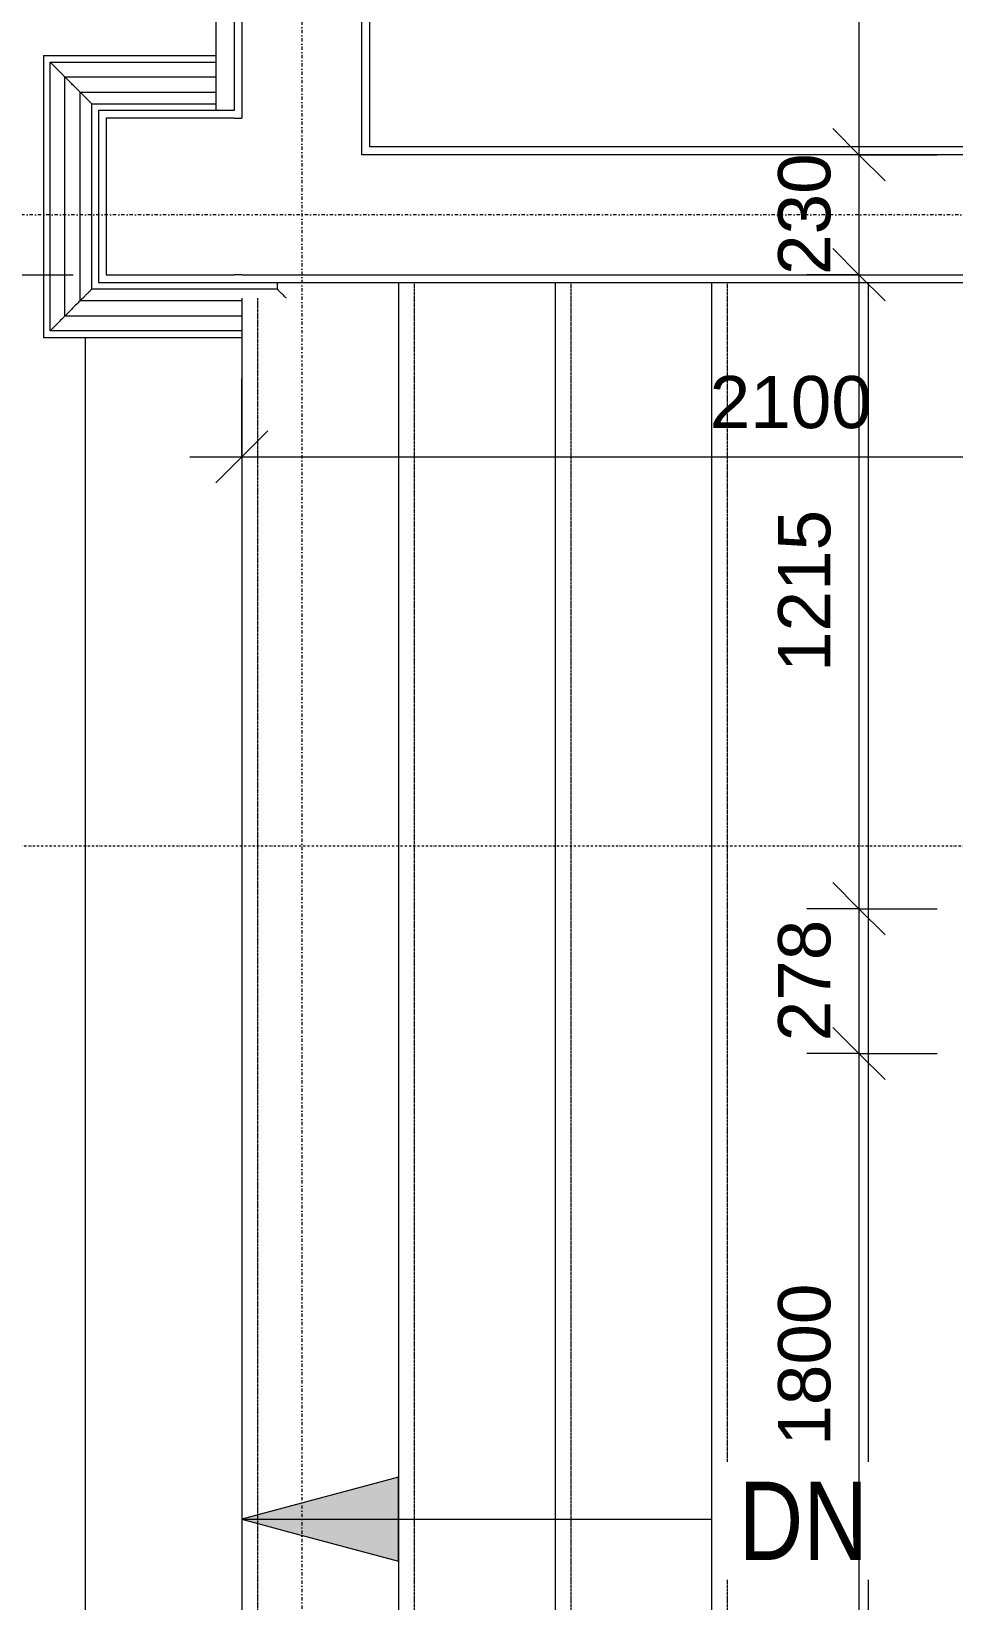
# Model space of a CAD drawing. Header units: millimetres. Extents: x -21051 to 202668, y -15646 to 13691.
# Drawn here: x -12989 to -11222, y -1447 to 1560 of the extents above; entities that cross this region are included whole.
import ezdxf

# ---------------------------------------------------------------- set-up
doc = ezdxf.new("R2010")
doc.units = ezdxf.units.MM
for name, pattern in [('Dash dot', [15.875, 6.35, -4.7625, 0, -4.7625]), ('Overhead', [2.8, 2, -0.8]), ('TD_Level Line', [8, 4, -2, 0, -2])]:
    doc.linetypes.add(name, pattern=pattern)
for name, color, linetype, lineweight in [('A-ANNO-DIMS', 211, 'Continuous', 9), ('A-ANNO-DIMS-100', 211, 'Continuous', 9), ('A-FLOR', 192, 'Continuous', 5), ('A-WALL', 113, 'Continuous', 5), ('G-ANNO-SYMB', 111, 'Continuous', 9), ('I-WALL', 2, 'Continuous', 5), ('S-GRID', 1, 'Continuous', 9), ('S-STRS', 31, 'Continuous', 5), ('S-STRS-ANNO', 31, 'Continuous', 5), ('S-STRS-IDEN', 31, 'Continuous', 5)]:
    doc.layers.add(name, color=color, linetype=linetype, lineweight=lineweight)
doc.layers.get('0').off()
doc.styles.add('Arial Narrow', font='ARIALN.TTF', dxfattribs={"height": 150})
doc.styles.add('Arial_3', font='arial.ttf', dxfattribs={"height": 100})
doc.dimstyles.new('Arial_1_0', dxfattribs={"dimscale": 304.8, "dimtxt": 102.02594, "dimasz": 0.328084, "dimexe": 0.328084, "dimexo": 0.0625, "dimgap": 0.082021, "dimtad": 1, "dimdec": 0, "dimzin": 0, "dimdsep": 46, "dimtxsty": 'Arial_3', "dimblk1": 'OBLIQUE', "dimblk2": 'OBLIQUE', "dimsah": 1, "dimcen": 0.09, "dimdle": 0.328084, "dimazin": 0, "dimtfac": 1, "dimtdec": 4, "dimtix": 1, "dimtmove": 0, "dimatfit": 3, "dimfxl": 0.492126, "dimfxlon": 1, "dimtvp": 1, "dimtolj": 1, "dimtzin": 0, "dimarcsym": 2})
doc.dimstyles.new('Arial_1_0_2', dxfattribs={"dimscale": 304.8, "dimtxt": 102.02594, "dimasz": 0.328084, "dimexe": 0.328084, "dimexo": 0.0625, "dimgap": 0.082021, "dimtad": 1, "dimdec": 0, "dimzin": 0, "dimdsep": 46, "dimtxsty": 'Arial_3', "dimblk1": 'OBLIQUE', "dimblk2": 'OBLIQUE', "dimsah": 1, "dimcen": 0.09, "dimdle": 0.328084, "dimazin": 0, "dimtfac": 1, "dimtdec": 4, "dimtix": 1, "dimtmove": 2, "dimatfit": 3, "dimfxl": 0.492126, "dimfxlon": 1, "dimtvp": 1, "dimtolj": 1, "dimtzin": 0, "dimarcsym": 2})

# ---------------------------------------------------------------- blocks, each defined once
blk = doc.blocks.new('skirting - skirting-1169592-00_Ground floor')
at = {"layer": 'A-WALL'}
blk.add_line((2464.1, 12723.8), (992.5, 12675.4), dxfattribs=at)
blk = doc.blocks.new('DIMBLOCK17-00_Ground floor')
at = {"layer": 'A-ANNO-DIMS-100', "transparency": 16777216}
for p, q in [((-13059.5, 1093.5), (-13109.5, 1143.5)), ((-13059.5, 1093.5), (-13159.5, 1093.5)), ((-13059.5, -3676.5), (-13059.5, 1093.5)), ((-13059.5, 1093.5), (-13009.5, 1043.5)), ((-13059.5, 1093.5), (-12909.5, 1093.5)), ((-13059.5, -3676.5), (-13109.5, -3626.5)), ((-13059.5, -3676.5), (-13159.5, -3676.5)), ((-13059.5, -3676.5), (-13009.5, -3726.5)), ((-13059.5, -3676.5), (-12909.5, -3676.5))]:
    blk.add_line(p, q, dxfattribs=at)
at = {"layer": 'A-ANNO-DIMS-100', "color": 0, "transparency": 16777216, "insert": (-13214.3, -1445.4), "char_height": 100, "width": 369.177, "attachment_point": 1, "rotation": 90, "line_spacing_factor": 0.941778, "style": 'Arial_3'}
blk.add_mtext('4770', dxfattribs=at)
blk = doc.blocks.new('_Oblique')
at = {"color": 0, "linetype": 'ByBlock', "lineweight": -2}
blk.add_line((-0.5, -0.5), (0.5, 0.5), dxfattribs=at)
blk = doc.blocks.new('DIMBLOCK18-00_Ground floor')
at = {"layer": 'A-ANNO-DIMS-100', "transparency": 16777216}
for p, q in [((-13059.5, 3193.5), (-13109.5, 3243.5)), ((-13059.5, 3193.5), (-13159.5, 3193.5)), ((-13059.5, 1093.5), (-13059.5, 3193.5)), ((-13059.5, 3193.5), (-13009.5, 3143.5)), ((-13059.5, 3193.5), (-12909.5, 3193.5)), ((-13059.5, 1093.5), (-13109.5, 1143.5)), ((-13059.5, 1093.5), (-13159.5, 1093.5)), ((-13059.5, 1093.5), (-13009.5, 1043.5)), ((-13059.5, 1093.5), (-12909.5, 1093.5))]:
    blk.add_line(p, q, dxfattribs=at)
at = {"layer": 'A-ANNO-DIMS-100', "color": 0, "transparency": 16777216, "insert": (-13214.3, 1989.6), "char_height": 100, "width": 369.177, "attachment_point": 1, "rotation": 90, "line_spacing_factor": 0.941778, "style": 'Arial_3'}
blk.add_mtext('2100', dxfattribs=at)
blk = doc.blocks.new('DIMBLOCK138-00_Ground floor')
at = {"layer": 'A-ANNO-DIMS-100', "transparency": 16777216}
for p, q in [((-11403.8, 6093.5), (-11453.8, 6143.5)), ((-11403.8, 6093.5), (-11503.8, 6093.5)), ((-11403.8, 6093.5), (-11403.8, 1323.5)), ((-11403.8, 6093.5), (-11353.8, 6043.5)), ((-11403.8, 6093.5), (-11253.8, 6093.5)), ((-11403.8, 1323.5), (-11453.8, 1373.5)), ((-11403.8, 1323.5), (-11503.8, 1323.5)), ((-11403.8, 1323.5), (-11353.8, 1273.5)), ((-11403.8, 1323.5), (-11253.8, 1323.5))]:
    blk.add_line(p, q, dxfattribs=at)
at = {"layer": 'A-ANNO-DIMS-100', "color": 0, "transparency": 16777216, "insert": (-11558.6, 3554.6), "char_height": 100, "width": 369.177, "attachment_point": 1, "rotation": 90, "line_spacing_factor": 0.941778, "style": 'Arial_3'}
blk.add_mtext('4770', dxfattribs=at)
blk = doc.blocks.new('DIMBLOCK139-00_Ground floor')
at = {"layer": 'A-ANNO-DIMS-100', "transparency": 16777216}
for p, q in [((-11403.8, 1323.5), (-11453.8, 1373.5)), ((-11403.8, 1323.5), (-11503.8, 1323.5)), ((-11403.8, 1323.5), (-11403.8, 1093.5)), ((-11403.8, 1323.5), (-11353.8, 1273.5)), ((-11403.8, 1323.5), (-11253.8, 1323.5)), ((-11403.8, 1093.5), (-11453.8, 1143.5)), ((-11403.8, 1093.5), (-11503.8, 1093.5)), ((-11403.8, 1093.5), (-11353.8, 1043.5)), ((-11403.8, 1093.5), (-11253.8, 1093.5))]:
    blk.add_line(p, q, dxfattribs=at)
at = {"layer": 'A-ANNO-DIMS-100', "color": 0, "transparency": 16777216, "insert": (-11558.6, 1093.1), "char_height": 100, "width": 276.883, "attachment_point": 1, "rotation": 90, "line_spacing_factor": 0.941778, "style": 'Arial_3'}
blk.add_mtext('230', dxfattribs=at)
blk = doc.blocks.new('DIMBLOCK140-00_Ground floor')
at = {"layer": 'A-ANNO-DIMS-100', "transparency": 16777216}
for p, q in [((-11403.8, 1093.5), (-11453.8, 1143.5)), ((-11403.8, 1093.5), (-11503.8, 1093.5)), ((-11403.8, 1093.5), (-11403.8, -121.5)), ((-11403.8, 1093.5), (-11353.8, 1043.5)), ((-11403.8, 1093.5), (-11253.8, 1093.5)), ((-11403.8, -121.5), (-11453.8, -71.5)), ((-11403.8, -121.5), (-11503.8, -121.5)), ((-11403.8, -121.5), (-11353.8, -171.5)), ((-11403.8, -121.5), (-11253.8, -121.5))]:
    blk.add_line(p, q, dxfattribs=at)
at = {"layer": 'A-ANNO-DIMS-100', "color": 0, "transparency": 16777216, "insert": (-11558.6, 332.1), "char_height": 100, "width": 369.177, "attachment_point": 1, "rotation": 90, "line_spacing_factor": 0.941778, "style": 'Arial_3'}
blk.add_mtext('1215', dxfattribs=at)
blk = doc.blocks.new('DIMBLOCK141-00_Ground floor')
at = {"layer": 'A-ANNO-DIMS-100', "transparency": 16777216}
for p, q in [((-11403.8, -121.5), (-11453.8, -71.5)), ((-11403.8, -121.5), (-11503.8, -121.5)), ((-11403.8, -121.5), (-11403.8, -399)), ((-11403.8, -121.5), (-11353.8, -171.5)), ((-11403.8, -121.5), (-11253.8, -121.5)), ((-11403.8, -399), (-11453.8, -349)), ((-11403.8, -399), (-11503.8, -399)), ((-11403.8, -399), (-11353.8, -449)), ((-11403.8, -399), (-11253.8, -399))]:
    blk.add_line(p, q, dxfattribs=at)
at = {"layer": 'A-ANNO-DIMS-100', "color": 0, "transparency": 16777216, "insert": (-11558.6, -375.6), "char_height": 100, "width": 276.883, "attachment_point": 1, "rotation": 90, "line_spacing_factor": 0.941778, "style": 'Arial_3'}
blk.add_mtext('278', dxfattribs=at)
blk = doc.blocks.new('DIMBLOCK142-00_Ground floor')
at = {"layer": 'A-ANNO-DIMS-100', "transparency": 16777216}
for p, q in [((-11403.8, -399), (-11453.8, -349)), ((-11403.8, -399), (-11503.8, -399)), ((-11403.8, -399), (-11403.8, -2199)), ((-11403.8, -399), (-11353.8, -449)), ((-11403.8, -399), (-11253.8, -399)), ((-11403.8, -2199), (-11453.8, -2149)), ((-11403.8, -2199), (-11503.8, -2199)), ((-11403.8, -2199), (-11353.8, -2249)), ((-11403.8, -2199), (-11253.8, -2199))]:
    blk.add_line(p, q, dxfattribs=at)
at = {"layer": 'A-ANNO-DIMS-100', "color": 0, "transparency": 16777216, "insert": (-11558.6, -1150.6), "char_height": 100, "width": 369.177, "attachment_point": 1, "rotation": 90, "line_spacing_factor": 0.941778, "style": 'Arial_3'}
blk.add_mtext('1800', dxfattribs=at)
blk = doc.blocks.new('DIMBLOCK243-00_Ground floor')
at = {"layer": 'A-ANNO-DIMS-100', "transparency": 16777216}
for p, q in [((-12586, 744.6), (-12586, 894.6)), ((-10486, 744.6), (-10486, 894.6)), ((-12586, 744.6), (-12536, 794.6)), ((-10486, 744.6), (-10436, 794.6)), ((-12686, 744.6), (-10386, 744.6)), ((-12586, 744.6), (-12636, 694.6)), ((-12586, 744.6), (-12586, 644.6)), ((-10486, 744.6), (-10536, 694.6)), ((-10486, 744.6), (-10486, 644.6))]:
    blk.add_line(p, q, dxfattribs=at)
at = {"layer": 'A-ANNO-DIMS-100', "color": 0, "transparency": 16777216, "insert": (-11689.8, 899.5), "char_height": 100, "width": 369.177, "attachment_point": 1, "line_spacing_factor": 0.941778, "style": 'Arial_3'}
blk.add_mtext('2100', dxfattribs=at)

msp = doc.modelspace()

# ---------------------------------------------------------------- hatches: boundary and pattern name
at = {"layer": 'S-STRS-ANNO'}
msp.add_hatch(color=256, dxfattribs=at).paths.add_polyline_path([(-12286, -1371.9), (-12286, -1211.1), (-12586, -1291.5), (-12501, -1314.3)])

# ---------------------------------------------------------------- linework, layer by layer
at = {"layer": 'A-FLOR'}
msp.add_line((-11686, 1078.5), (-11686, -3661.5), dxfattribs=at)
at = {"layer": 'A-WALL', "lineweight": 18}
for p, q in [((-12586, 3178.5), (-12586, 1393.5)), ((-12356, 1323.5), (-12356, 3178.5)), ((-12601, 1408.5), (-12861, 1408.5)), ((-12861, 1408.5), (-12861, 1078.5)), ((-12846, 1393.5), (-12846, 1093.5)), ((-12601, 1393.5), (-12846, 1393.5)), ((-12601, 1393.5), (-12586, 1393.5)), ((-7856, 1323.5), (-12356, 1323.5)), ((-12846, 1093.5), (-12601, 1093.5)), ((-12586, 1093.5), (-12601, 1093.5)), ((-12586, 1093.5), (-10486, 1093.5)), ((-12861, 1078.5), (-12601, 1078.5)), ((-12586, 1078.5), (-12341, 1078.5))]:
    msp.add_line(p, q, dxfattribs=at)
at = {"layer": 'A-WALL'}
for p, q in [((-12966, 1513.5), (-12966, 973.5)), ((-12966, 1513.5), (-12636, 1513.5)), ((-12953.5, 986), (-12953.5, 1501)), ((-12953.5, 1501), (-12636, 1501)), ((-12925.1, 1014.3), (-12925.1, 1472.6)), ((-12925.1, 1472.6), (-12636, 1472.6)), ((-12896, 1043.5), (-12896, 1443.5)), ((-12896, 1443.5), (-12636, 1443.5)), ((-12873.5, 1066), (-12873.5, 1421)), ((-12873.5, 1421), (-12636, 1421)), ((-12518.5, 1066), (-12873.5, 1066)), ((-12518.5, 1078.5), (-12518.5, 1066)), ((-12586, 1043.5), (-12896, 1043.5)), ((-12586, 1014.3), (-12925.1, 1014.3)), ((-12966, 973.5), (-12586, 973.5)), ((-12586, 986), (-12953.5, 986))]:
    msp.add_line(p, q, dxfattribs=at)
for points in [[(-12925.1, 1472.6), (-12926.5, 1474), (-12929.9, 1477.4), (-12936.6, 1484.1), (-12944.5, 1492), (-12950.4, 1497.9), (-12953.5, 1501)], [(-12925.1, 1014.3), (-12926.5, 1012.9), (-12929.9, 1009.5), (-12936.6, 1002.9), (-12944.5, 994.9), (-12950.4, 989), (-12953.5, 986)]]:
    msp.add_open_spline(points, degree=3, dxfattribs=at)
for points, knots in [([(-12896, 1443.5), (-12898.9, 1446.5), (-12904.7, 1452.2), (-12911, 1458.5), (-12915.3, 1462.8), (-12919.2, 1466.7), (-12922.9, 1470.4), (-12924.6, 1472.1), (-12925.1, 1472.6)], [0, 0, 0, 0, 0.2, 0.4, 0.5, 0.6, 0.8, 1, 1, 1, 1]), ([(-12873.5, 1421), (-12873.5, 1421), (-12873.9, 1421.4), (-12875.1, 1422.6), (-12876.4, 1423.9), (-12877.8, 1425.3), (-12879, 1426.5), (-12880.4, 1427.9), (-12882.2, 1429.7), (-12884.3, 1431.8), (-12886, 1433.5), (-12887.8, 1435.3), (-12891.1, 1438.6), (-12894, 1441.5), (-12896, 1443.5)], [0, 0, 0, 0, 0.166667, 0.25, 0.333333, 0.416667, 0.458333, 0.5, 0.583333, 0.666667, 0.708333, 0.75, 0.833333, 1, 1, 1, 1]), ([(-12873.5, 1066), (-12873.5, 1066), (-12873.9, 1065.6), (-12875.1, 1064.3), (-12876.4, 1063), (-12877.8, 1061.6), (-12879.1, 1060.4), (-12880.4, 1059.1), (-12882.2, 1057.2), (-12884.3, 1055.2), (-12886, 1053.4), (-12887.8, 1051.6), (-12891.1, 1048.4), (-12894, 1045.4), (-12896, 1043.5)], [0, 0, 0, 0, 0.166667, 0.25, 0.333333, 0.416667, 0.458333, 0.5, 0.583333, 0.666667, 0.708333, 0.75, 0.833333, 1, 1, 1, 1]), ([(-12501, 1048.5), (-12501.3, 1048.8), (-12502.5, 1050), (-12504.6, 1052.1), (-12506.8, 1054.3), (-12508.5, 1056), (-12510.1, 1057.6), (-12511.6, 1059.1), (-12512.9, 1060.4), (-12514.2, 1061.6), (-12515.5, 1063), (-12516.8, 1064.3), (-12518.1, 1065.6), (-12518.5, 1066), (-12518.5, 1066)], [-0.8570084, -0.8570084, -0.8570084, -0.8570084, -0.8333333, -0.75, -0.6666667, -0.625, -0.5833333, -0.5, -0.4583333, -0.4166667, -0.3333333, -0.25, -0.1666667, 0, 0, 0, 0]), ([(-12896, 1043.5), (-12899, 1040.5), (-12904.7, 1034.8), (-12911, 1028.5), (-12915.3, 1024.1), (-12919.2, 1020.3), (-12922.9, 1016.6), (-12924.6, 1014.8), (-12925.1, 1014.3)], [0, 0, 0, 0, 0.2, 0.4, 0.5, 0.6, 0.8, 1, 1, 1, 1])]:
    msp.add_open_spline(points, degree=3, knots=knots, dxfattribs=at)
at = {"layer": 'G-ANNO-SYMB', "linetype": 'TD_Level Line', "lineweight": 18}
msp.add_line((-19758.3, -0.9), (10415, -0.9), dxfattribs=at)
at = {"layer": 'I-WALL', "lineweight": 18}
for p, q in [((-12601, 3193.5), (-12601, 1408.5)), ((-12341, 1338.5), (-12341, 3193.5)), ((-7841, 1338.5), (-12341, 1338.5)), ((-12601, 1078.5), (-12586, 1078.5)), ((-12341, 1078.5), (-7841, 1078.5))]:
    msp.add_line(p, q, dxfattribs=at)
at = {"layer": 'S-GRID', "linetype": 'Dash dot', "lineweight": 18}
for p, q in [((-12471, 8463.9), (-12471, -12107.9)), ((8563.8, 1208.5), (-16244.3, 1208.5))]:
    msp.add_line(p, q, dxfattribs=at)
at = {"layer": 'S-STRS', "color": 55}
for p, q in [((-12286, 1078.5), (-12286, -3661.5)), ((-11986, 1078.5), (-11986, -3661.5)), ((-11686, 1078.5), (-11686, -3661.5)), ((-12586, 1048.7), (-12586, -3632.4))]:
    msp.add_line(p, q, dxfattribs=at)
at = {"layer": 'S-STRS', "color": 9, "linetype": 'Overhead'}
for p, q in [((-12256, 1078.5), (-12256, -3661.5)), ((-11956, 1078.5), (-11956, -3661.5)), ((-11656, 1078.5), (-11656, -3661.5)), ((-12556, 1048.7), (-12556, -3632.4))]:
    msp.add_line(p, q, dxfattribs=at)
at = {"layer": 'S-STRS'}
for p, q in [((-11386, 1078.5), (-11386, -3661.5)), ((-12886, 973.5), (-12886, -3556.5))]:
    msp.add_line(p, q, dxfattribs=at)
at = {"layer": 'S-STRS-ANNO'}
for p, q in [((-12286, -1211.1), (-12586, -1291.5)), ((-12286, -1371.9), (-12286, -1211.1)), ((-12586, -1291.5), (-12286, -1291.5)), ((-12586, -1291.5), (-12501, -1314.3)), ((-12286, -1291.5), (-11986, -1291.5)), ((-11986, -1291.5), (-11686, -1291.5)), ((-12501, -1314.3), (-12286, -1371.9))]:
    msp.add_line(p, q, dxfattribs=at)

# ---------------------------------------------------------------- block references
at = {"layer": 'A-WALL', "rotation": 88.11700695989701}
msp.add_blockref('skirting - skirting-1169592-00_Ground floor', (0, 0), dxfattribs=at)

# ---------------------------------------------------------------- dimensions: what is measured, and where the dimension line sits
at = {"layer": 'A-ANNO-DIMS'}
for base, p1, p2, override, picture, middle in [((-11403.8, 1323.5), (-11253.8, 6093.5), (-11253.8, 1323.5), {"dimpost": '<>', "dimfxl": 4770}, 'DIMBLOCK138-00_Ground floor', (-11479.9, 3708.5)), ((-13059.5, 3193.5), (-12909.5, 1093.5), (-12909.5, 3193.5), {"dimpost": '<>', "dimfxl": 2100}, 'DIMBLOCK18-00_Ground floor', (-13135.5, 2143.5)), ((-11403.8, 1093.5), (-11253.8, 1323.5), (-11253.8, 1093.5), {"dimpost": '<>', "dimfxl": 230}, 'DIMBLOCK139-00_Ground floor', (-11479.9, 1208.5)), ((-13059.5, 1093.5), (-12909.5, -3676.5), (-12909.5, 1093.5), {"dimpost": '<>', "dimfxl": 4770}, 'DIMBLOCK17-00_Ground floor', (-13135.5, -1291.5)), ((-11403.8, -121.5), (-11253.8, 1093.5), (-11253.8, -121.5), {"dimpost": '<>', "dimfxl": 1215}, 'DIMBLOCK140-00_Ground floor', (-11479.9, 486)), ((-11403.821981, -399.0307204), (-11253.821981, -121.5307204), (-11253.821981, -399.0307204), {"dimpost": '<>', "dimfxl": 277.5}, 'DIMBLOCK141-00_Ground floor', (-11479.8792801, -260.2807204))]:
    dim = msp.add_linear_dim(base=base, p1=p1, p2=p2, angle=90, dimstyle='Arial_1_0', override=override, dxfattribs=at)
    dim.commit()
    dim.dimension.update_dxf_attribs({"geometry": picture, "text_midpoint": middle})
dim = msp.add_linear_dim(base=(-10486, 744.6), p1=(-12586, 894.6), p2=(-10486, 894.6), dimstyle='Arial_1_0', override={"dimpost": '<>', "dimfxl": 2100}, dxfattribs=at)
dim.commit()
dim.dimension.update_dxf_attribs({"geometry": 'DIMBLOCK243-00_Ground floor', "text_midpoint": (-11536, 820.7)})

# ---------------------------------------------------------------- next in the draw order: texts
at = {"layer": 'S-STRS-IDEN', "insert": (-11634.5, -1219.5), "char_height": 150, "width": 298.257, "attachment_point": 1, "line_spacing_factor": 0.974696, "style": 'Arial Narrow', "bg_fill": 3, "box_fill_scale": 1.25, "bg_fill_color": 256, "bg_fill_true_color": 13158600, "bg_fill_transparency": 0}
msp.add_mtext('DN', dxfattribs=at)

# ---------------------------------------------------------------- next in the draw order: dimensions: what is measured, and where the dimension line sits
at = {"layer": 'A-ANNO-DIMS'}
dim = msp.add_linear_dim(base=(-11403.8, -2199), p1=(-11253.8, -399), p2=(-11253.8, -2199), angle=90, dimstyle='Arial_1_0_2', override={"dimpost": '<>', "dimfxl": 1800}, dxfattribs=at)
dim.commit()
dim.dimension.update_dxf_attribs({"geometry": 'DIMBLOCK142-00_Ground floor', "text_midpoint": (-11492, -966.1), "dimtype": 160, "text_rotation": 90})

doc.saveas('drawing.dxf')
